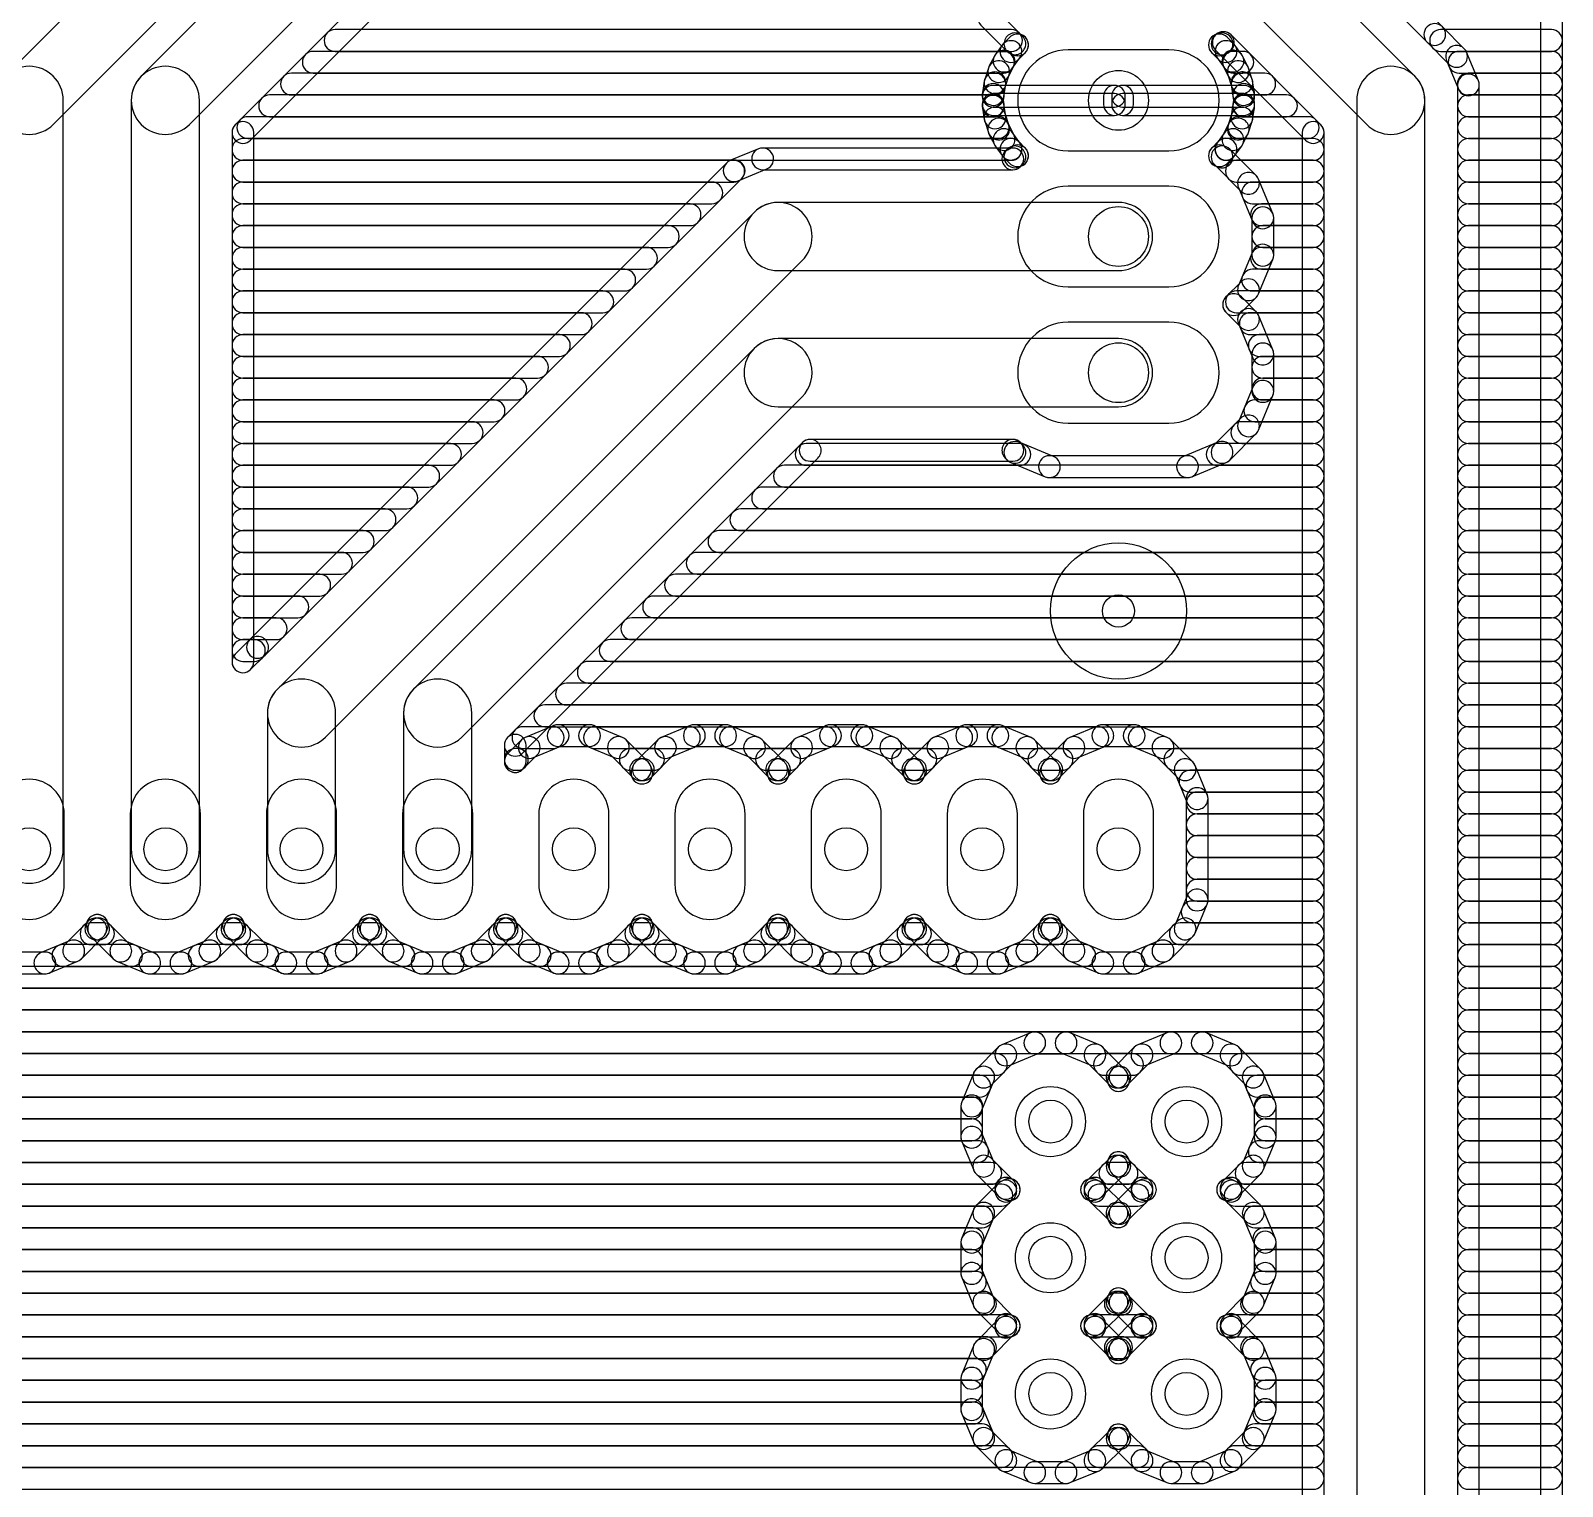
# Model space of a CAD drawing. Extents: x -5.7 to 75.5, y -5.1 to 79.7.
# Drawn here: x 30.51 to 59.08, y 27.49 to 54.64 of the extents above; entities that cross this region are included whole.
import ezdxf

# ---------------------------------------------------------------- set-up
doc = ezdxf.new("R2010")
doc.units = 0
for name, color, linetype in [('16', 175, 'CONTINUOUS'), ('17', 82, 'CONTINUOUS'), ('18', 82, 'CONTINUOUS'), ('44', 253, 'CONTINUOUS')]:
    doc.layers.add(name, color=color, linetype=linetype)

# ---------------------------------------------------------------- blocks, each defined once
blk = doc.blocks.new('LONGP100')
blk.add_lwpolyline([(-0.5, -0.5), (0.5, -0.5, 1), (0.5, 0.5), (-0.5, 0.5, 1)], format="xyb", close=True)
blk = doc.blocks.new('ROUNDP')
blk.add_circle((0, 0), 0.5)
blk = doc.blocks.new('ROUNDV')
blk.add_circle((0, 0), 0.5)

msp = doc.modelspace()

# ---------------------------------------------------------------- linework, layer by layer
at = {"layer": '16'}
for points in [[(33.469, 52.891), (45.3712, 64.7932, 1), (44.4732, 65.6912), (32.571, 53.789, 1)], [(34.6115, 52.5966), (45.886, 63.8711, 1), (45.5986, 64.1585), (34.3241, 52.884, 1)], [(30.929, 52.891), (38.549, 60.511, 1), (37.651, 61.409), (30.031, 53.789, 1)], [(58.674, 58.1993), (58.674, 19.9563, 1), (59.0804, 19.9563), (59.0804, 58.1993, 1)], [(56.8438, 54.7111), (54.3038, 57.2511, 1), (54.0164, 56.9637), (56.5564, 54.4237, 1)], [(52.891, 55.431), (55.431, 52.891, 1), (56.329, 53.789), (53.789, 56.329, 1)], [(48.2307, 54.7435), (48.7237, 54.2505, 1), (49.0111, 54.5379), (48.5181, 55.0309, 1)], [(36.1851, 54.2544), (48.804, 54.2544, 1), (48.804, 54.6608), (36.1851, 54.6608, 1)], [(48.7742, 54.517), (48.6509, 54.3938, 1), (48.9383, 54.1064), (49.0616, 54.2296, 1)], [(48.7897, 54.2065), (48.8401, 54.1856, 1), (48.9956, 54.5611), (48.9452, 54.582, 1)], [(52.7599, 54.1856), (52.8103, 54.2065, 1), (52.6548, 54.582), (52.6044, 54.5611, 1)], [(52.9491, 54.3938), (52.8258, 54.517, 1), (52.5384, 54.2296), (52.6617, 54.1064, 1)], [(52.8763, 54.2505), (52.8991, 54.2734, 1), (52.6117, 54.5607), (52.5889, 54.5379, 1)], [(52.6117, 54.2734), (54.2885, 52.5966, 1), (54.5759, 52.884), (52.8991, 54.5608, 1)], [(57.2511, 54.3038), (56.8438, 54.7111, 1), (56.5564, 54.4237), (56.9637, 54.0164, 1)], [(56.8099, 54.2544), (58.8772, 54.2544, 1), (58.8772, 54.6608), (56.8099, 54.6608, 1)], [(48.6302, 54.3695), (48.501, 54.1916, 1), (48.8298, 53.9527), (48.959, 54.1306, 1)], [(53.099, 54.1916), (52.9698, 54.3695, 1), (52.641, 54.1306), (52.7702, 53.9527, 1)], [(57.5155, 53.7057), (57.2951, 54.2379, 1), (56.9197, 54.0824), (57.1401, 53.5502, 1)], [(35.7787, 53.848), (48.6547, 53.848, 1), (48.6547, 54.2544), (35.7787, 54.2544, 1)], [(48.3723, 53.9391), (48.3043, 53.7299, 1), (48.6909, 53.6043), (48.7588, 53.8135, 1)], [(48.4843, 54.1644), (48.3845, 53.9685, 1), (48.7466, 53.784), (48.8464, 53.9799, 1)], [(53.2155, 53.9685), (53.1157, 54.1644, 1), (52.7536, 53.9799), (52.8534, 53.784, 1)], [(52.9453, 53.848), (53.1213, 53.848, 1), (53.1213, 54.2544), (52.9453, 54.2544, 1)], [(53.2957, 53.7299), (53.2277, 53.9391, 1), (52.8412, 53.8135), (52.9091, 53.6043, 1)], [(57.1525, 53.848), (58.8772, 53.848, 1), (58.8772, 54.2544), (57.1525, 54.2544, 1)], [(31.115, 39.37), (31.115, 53.34, 1), (29.845, 53.34), (29.845, 39.37, 1)], [(33.655, 39.37), (33.655, 53.34, 1), (32.385, 53.34), (32.385, 39.37, 1)], [(35.3723, 53.4416), (48.4941, 53.4416, 1), (48.4941, 53.848), (35.3723, 53.848, 1)], [(48.2969, 53.6989), (48.2625, 53.4817, 1), (48.6639, 53.4182), (48.6983, 53.6353, 1)], [(53.3375, 53.4817), (53.3031, 53.6989, 1), (52.9017, 53.6353), (52.9361, 53.4182, 1)], [(53.1059, 53.4416), (53.5277, 53.4416, 1), (53.5277, 53.848), (53.1059, 53.848, 1)], [(55.245, 53.34), (55.245, 26.035, 1), (56.515, 26.035), (56.515, 53.34, 1)], [(57.3208, 53.4416), (58.8772, 53.4416, 1), (58.8772, 53.848), (57.3208, 53.848, 1)], [(57.531, 25.747), (57.531, 53.628, 1), (57.1246, 53.628), (57.1246, 25.747, 1)], [(34.9659, 53.0352), (48.4632, 53.0352, 1), (48.4632, 53.4416), (34.9659, 53.4416, 1)], [(48.26, 53.4499), (48.26, 53.4162, 1), (48.6664, 53.4162), (48.6664, 53.4499, 1)], [(48.4632, 53.213), (50.7238, 53.213, 1), (50.7238, 53.6194), (48.4632, 53.6194, 1)], [(50.7238, 53.467), (48.4632, 53.467, 1), (48.4632, 53.0606), (50.7238, 53.0606, 1)], [(48.26, 53.2638), (48.26, 53.2301, 1), (48.6664, 53.2301), (48.6664, 53.2638, 1)], [(48.2625, 53.1983), (48.2969, 52.9811, 1), (48.6983, 53.0447), (48.6639, 53.2618, 1)], [(50.5206, 53.4162), (50.5206, 53.2638, 1), (50.927, 53.2638), (50.927, 53.4162, 1)], [(51.0794, 53.2638), (51.0794, 53.4162, 1), (50.673, 53.4162), (50.673, 53.2638, 1)], [(50.8762, 53.213), (53.1368, 53.213, 1), (53.1368, 53.6194), (50.8762, 53.6194, 1)], [(53.1368, 53.467), (50.8762, 53.467, 1), (50.8762, 53.0606), (53.1368, 53.0606, 1)], [(53.3031, 52.9811), (53.3375, 53.1983, 1), (52.9361, 53.2618), (52.9017, 53.0447, 1)], [(53.34, 53.4162), (53.34, 53.4499, 1), (52.9336, 53.4499), (52.9336, 53.4162, 1)], [(53.34, 53.2301), (53.34, 53.2638, 1), (52.9336, 53.2638), (52.9336, 53.2301, 1)], [(53.1368, 53.0352), (53.9341, 53.0352, 1), (53.9341, 53.4416), (53.1368, 53.4416, 1)], [(57.3278, 53.0352), (58.8772, 53.0352, 1), (58.8772, 53.4416), (57.3278, 53.4416, 1)], [(48.3043, 52.9501), (48.3723, 52.7409, 1), (48.7588, 52.8665), (48.6909, 53.0757, 1)], [(53.2277, 52.7409), (53.2957, 52.9501, 1), (52.9091, 53.0757), (52.8412, 52.8665, 1)], [(34.671, 42.8653), (34.671, 52.7403, 1), (34.2646, 52.7403), (34.2646, 42.8653, 1)], [(34.5595, 52.6288), (48.5564, 52.6288, 1), (48.5564, 53.0352), (34.5595, 53.0352, 1)], [(48.3845, 52.7115), (48.4843, 52.5156, 1), (48.8464, 52.7001), (48.7466, 52.896, 1)], [(53.1157, 52.5156), (53.2155, 52.7115, 1), (52.8534, 52.896), (52.7536, 52.7001, 1)], [(53.0436, 52.6288), (54.3405, 52.6288, 1), (54.3405, 53.0352), (53.0436, 53.0352, 1)], [(54.229, 52.7403), (54.229, 26.6347, 1), (54.6354, 26.6347), (54.6354, 52.7403, 1)], [(57.3278, 52.6288), (58.8772, 52.6288, 1), (58.8772, 53.0352), (57.3278, 53.0352, 1)], [(34.4678, 52.2224), (48.7989, 52.2224, 1), (48.7989, 52.6288), (34.4678, 52.6288, 1)], [(48.501, 52.4884), (48.6302, 52.3105, 1), (48.959, 52.5494), (48.8298, 52.7272, 1)], [(48.6509, 52.2862), (48.7742, 52.163, 1), (49.0616, 52.4504), (48.9383, 52.5736, 1)], [(52.8258, 52.163), (52.9491, 52.2862, 1), (52.6617, 52.5736), (52.5384, 52.4504, 1)], [(52.8011, 52.2224), (54.4322, 52.2224, 1), (54.4322, 52.6288), (52.8011, 52.6288, 1)], [(52.9698, 52.3105), (53.099, 52.4884, 1), (52.7702, 52.7272), (52.641, 52.5494, 1)], [(57.3278, 52.2224), (58.8772, 52.2224, 1), (58.8772, 52.6288), (57.3278, 52.6288, 1)], [(44.0843, 52.4355), (43.5521, 52.2151, 1), (43.7076, 51.8397), (44.2398, 52.0601, 1)], [(48.8294, 52.451), (44.162, 52.451, 1), (44.162, 52.0446), (48.8294, 52.0446, 1)], [(48.7237, 52.4295), (48.6858, 52.3915, 1), (48.9731, 52.1041), (49.0111, 52.1421, 1)], [(48.8401, 52.4944), (48.7897, 52.4735, 1), (48.9452, 52.098), (48.9956, 52.1189, 1)], [(52.8103, 52.4735), (52.7599, 52.4944, 1), (52.6044, 52.1189), (52.6548, 52.098, 1)], [(53.3693, 51.9364), (52.8762, 52.4295, 1), (52.5889, 52.1421), (53.0819, 51.6491, 1)], [(34.4678, 51.816), (43.6217, 51.816, 1), (43.6217, 52.2224), (34.4678, 52.2224, 1)], [(43.4862, 52.1711), (34.5962, 43.2811, 1), (34.8836, 42.9937), (43.7736, 51.8837, 1)], [(52.9991, 51.816), (54.4322, 51.816, 1), (54.4322, 52.2224), (52.9991, 52.2224, 1)], [(57.3278, 51.816), (58.8772, 51.816, 1), (58.8772, 52.2224), (57.3278, 52.2224, 1)], [(34.4678, 51.4096), (43.2153, 51.4096, 1), (43.2153, 51.816), (34.4678, 51.816, 1)], [(53.6801, 51.2264), (53.4133, 51.8705, 1), (53.0378, 51.715), (53.3047, 51.0709, 1)], [(53.3001, 51.4096), (54.4322, 51.4096, 1), (54.4322, 51.816), (53.3001, 51.816, 1)], [(57.3278, 51.4096), (58.8772, 51.4096, 1), (58.8772, 51.816), (57.3278, 51.816, 1)], [(44.001, 51.249), (35.111, 42.359, 1), (36.009, 41.461), (44.899, 50.351, 1)], [(50.8, 51.435), (44.45, 51.435, 1), (44.45, 50.165), (50.8, 50.165, 1)], [(34.4678, 51.0032), (42.8089, 51.0032, 1), (42.8089, 51.4096), (34.4678, 51.4096, 1)], [(53.4685, 51.0032), (54.4322, 51.0032, 1), (54.4322, 51.4096), (53.4685, 51.4096, 1)], [(53.6956, 50.4514), (53.6956, 51.1486, 1), (53.2892, 51.1486), (53.2892, 50.4514, 1)], [(57.3278, 51.0032), (58.8772, 51.0032, 1), (58.8772, 51.4096), (57.3278, 51.4096, 1)], [(34.4678, 50.5968), (42.4025, 50.5968, 1), (42.4025, 51.0032), (34.4678, 51.0032, 1)], [(53.4924, 50.5968), (54.4322, 50.5968, 1), (54.4322, 51.0032), (53.4924, 51.0032, 1)], [(57.3278, 50.5968), (58.8772, 50.5968, 1), (58.8772, 51.0032), (57.3278, 51.0032, 1)], [(34.4678, 50.1904), (41.9961, 50.1904, 1), (41.9961, 50.5968), (34.4678, 50.5968, 1)], [(53.4133, 49.7295), (53.6801, 50.3736, 1), (53.3047, 50.5291), (53.0378, 49.885, 1)], [(53.4685, 50.1904), (54.4322, 50.1904, 1), (54.4322, 50.5968), (53.4685, 50.5968, 1)], [(57.3278, 50.1904), (58.8772, 50.1904, 1), (58.8772, 50.5968), (57.3278, 50.5968, 1)], [(34.4678, 49.784), (41.5897, 49.784, 1), (41.5897, 50.1904), (34.4678, 50.1904, 1)], [(53.092, 49.3863), (53.3693, 49.6635, 1), (53.0819, 49.9509), (52.8047, 49.6737, 1)], [(53.3001, 49.784), (54.4322, 49.784, 1), (54.4322, 50.1904), (53.3001, 50.1904, 1)], [(57.3278, 49.784), (58.8772, 49.784, 1), (58.8772, 50.1904), (57.3278, 50.1904, 1)], [(34.4678, 49.3776), (41.1833, 49.3776, 1), (41.1833, 49.784), (34.4678, 49.784, 1)], [(53.3693, 49.3964), (53.092, 49.6737, 1), (52.8047, 49.3863), (53.0819, 49.1091, 1)], [(52.9991, 49.3776), (54.4322, 49.3776, 1), (54.4322, 49.784), (52.9991, 49.784, 1)], [(57.3278, 49.3776), (58.8772, 49.3776, 1), (58.8772, 49.784), (57.3278, 49.784, 1)], [(53.6801, 48.6864), (53.4133, 49.3305, 1), (53.0378, 49.175), (53.3047, 48.5309, 1)], [(34.4678, 48.9712), (40.7769, 48.9712, 1), (40.7769, 49.3776), (34.4678, 49.3776, 1)], [(53.258, 48.9712), (54.4322, 48.9712, 1), (54.4322, 49.3776), (53.258, 49.3776, 1)], [(57.3278, 48.9712), (58.8772, 48.9712, 1), (58.8772, 49.3776), (57.3278, 49.3776, 1)], [(34.4678, 48.5648), (40.3705, 48.5648, 1), (40.3705, 48.9712), (34.4678, 48.9712, 1)], [(44.001, 48.709), (37.651, 42.359, 1), (38.549, 41.461), (44.899, 47.811, 1)], [(50.8, 48.895), (44.45, 48.895, 1), (44.45, 47.625), (50.8, 47.625, 1)], [(53.4264, 48.5648), (54.4322, 48.5648, 1), (54.4322, 48.9712), (53.4264, 48.9712, 1)], [(57.3278, 48.5648), (58.8772, 48.5648, 1), (58.8772, 48.9712), (57.3278, 48.9712, 1)], [(53.6956, 47.9114), (53.6956, 48.6086, 1), (53.2892, 48.6086), (53.2892, 47.9114, 1)], [(34.4678, 48.1584), (39.9641, 48.1584, 1), (39.9641, 48.5648), (34.4678, 48.5648, 1)], [(53.4924, 48.1584), (54.4322, 48.1584, 1), (54.4322, 48.5648), (53.4924, 48.5648, 1)], [(57.3278, 48.1584), (58.8772, 48.1584, 1), (58.8772, 48.5648), (57.3278, 48.5648, 1)], [(34.4678, 47.752), (39.5577, 47.752, 1), (39.5577, 48.1584), (34.4678, 48.1584, 1)], [(53.4133, 47.1895), (53.6801, 47.8336, 1), (53.3047, 47.9891), (53.0378, 47.345, 1)], [(53.4924, 47.752), (54.4322, 47.752, 1), (54.4322, 48.1584), (53.4924, 48.1584, 1)], [(57.3278, 47.752), (58.8772, 47.752, 1), (58.8772, 48.1584), (57.3278, 48.1584, 1)], [(34.4678, 47.3456), (39.1513, 47.3456, 1), (39.1513, 47.752), (34.4678, 47.752, 1)], [(53.3422, 47.3456), (54.4322, 47.3456, 1), (54.4322, 47.752), (53.3422, 47.752, 1)], [(57.3278, 47.3456), (58.8772, 47.3456, 1), (58.8772, 47.752), (57.3278, 47.752, 1)], [(52.8762, 46.6305), (53.3693, 47.1235, 1), (53.0819, 47.4109), (52.5889, 46.9179, 1)], [(34.4678, 46.9392), (38.7449, 46.9392, 1), (38.7449, 47.3456), (34.4678, 47.3456, 1)], [(53.1008, 46.9392), (54.4322, 46.9392, 1), (54.4322, 47.3456), (53.1008, 47.3456, 1)], [(57.3278, 46.9392), (58.8772, 46.9392, 1), (58.8772, 47.3456), (57.3278, 47.3456, 1)], [(34.4678, 46.5328), (38.3385, 46.5328, 1), (38.3385, 46.9392), (34.4678, 46.9392, 1)], [(39.6915, 41.1666), (45.1934, 46.6685, 1), (44.906, 46.9559), (39.4041, 41.454, 1)], [(44.9735, 46.5328), (48.9597, 46.5328, 1), (48.9597, 46.9392), (44.9735, 46.9392, 1)], [(45.0497, 46.609), (48.8294, 46.609, 1), (48.8294, 47.0154), (45.0497, 47.0154, 1)], [(48.6858, 46.6685), (48.7237, 46.6305, 1), (49.0111, 46.9179), (48.9731, 46.9559, 1)], [(48.7897, 46.5865), (49.4338, 46.3197, 1), (49.5893, 46.6951), (48.9452, 46.9619, 1)], [(52.1662, 46.3197), (52.8103, 46.5865, 1), (52.6548, 46.9619), (52.0107, 46.6951, 1)], [(52.6403, 46.5328), (54.4322, 46.5328, 1), (54.4322, 46.9392), (52.6403, 46.9392, 1)], [(57.3278, 46.5328), (58.8772, 46.5328, 1), (58.8772, 46.9392), (57.3278, 46.9392, 1)], [(49.5116, 46.3042), (52.0884, 46.3042, 1), (52.0884, 46.7106), (49.5116, 46.7106, 1)], [(34.4678, 46.1264), (37.9321, 46.1264, 1), (37.9321, 46.5328), (34.4678, 46.5328, 1)], [(44.5671, 46.1264), (54.4322, 46.1264, 1), (54.4322, 46.5328), (44.5671, 46.5328, 1)], [(57.3278, 46.1264), (58.8772, 46.1264, 1), (58.8772, 46.5328), (57.3278, 46.5328, 1)], [(34.4678, 45.72), (37.5257, 45.72, 1), (37.5257, 46.1264), (34.4678, 46.1264, 1)], [(44.1607, 45.72), (54.4322, 45.72, 1), (54.4322, 46.1264), (44.1607, 46.1264, 1)], [(57.3278, 45.72), (58.8772, 45.72, 1), (58.8772, 46.1264), (57.3278, 46.1264, 1)], [(34.4678, 45.3136), (37.1193, 45.3136, 1), (37.1193, 45.72), (34.4678, 45.72, 1)], [(43.7543, 45.3136), (54.4322, 45.3136, 1), (54.4322, 45.72), (43.7543, 45.72, 1)], [(57.3278, 45.3136), (58.8772, 45.3136, 1), (58.8772, 45.72), (57.3278, 45.72, 1)], [(34.4678, 44.9072), (36.7129, 44.9072, 1), (36.7129, 45.3136), (34.4678, 45.3136, 1)], [(43.3479, 44.9072), (54.4322, 44.9072, 1), (54.4322, 45.3136), (43.3479, 45.3136, 1)], [(57.3278, 44.9072), (58.8772, 44.9072, 1), (58.8772, 45.3136), (57.3278, 45.3136, 1)], [(34.4678, 44.5008), (36.3065, 44.5008, 1), (36.3065, 44.9072), (34.4678, 44.9072, 1)], [(42.9415, 44.5008), (54.4322, 44.5008, 1), (54.4322, 44.9072), (42.9415, 44.9072, 1)], [(57.3278, 44.5008), (58.8772, 44.5008, 1), (58.8772, 44.9072), (57.3278, 44.9072, 1)], [(34.4678, 44.0944), (35.9001, 44.0944, 1), (35.9001, 44.5008), (34.4678, 44.5008, 1)], [(42.5351, 44.0944), (54.4322, 44.0944, 1), (54.4322, 44.5008), (42.5351, 44.5008, 1)], [(57.3278, 44.0944), (58.8772, 44.0944, 1), (58.8772, 44.5008), (57.3278, 44.5008, 1)], [(34.4678, 43.688), (35.4937, 43.688, 1), (35.4937, 44.0944), (34.4678, 44.0944, 1)], [(42.1287, 43.688), (54.4322, 43.688, 1), (54.4322, 44.0944), (42.1287, 44.0944, 1)], [(57.3278, 43.688), (58.8772, 43.688, 1), (58.8772, 44.0944), (57.3278, 44.0944, 1)], [(34.4678, 43.2816), (35.0873, 43.2816, 1), (35.0873, 43.688), (34.4678, 43.688, 1)], [(41.7223, 43.2816), (54.4322, 43.2816, 1), (54.4322, 43.688), (41.7223, 43.688, 1)], [(57.3278, 43.2816), (58.8772, 43.2816, 1), (58.8772, 43.688), (57.3278, 43.688, 1)], [(34.5962, 43.2811), (34.3241, 43.009, 1), (34.6115, 42.7216), (34.8836, 42.9937, 1)], [(34.4678, 42.8752), (34.6809, 42.8752, 1), (34.6809, 43.2816), (34.4678, 43.2816, 1)], [(41.3159, 42.8752), (54.4322, 42.8752, 1), (54.4322, 43.2816), (41.3159, 43.2816, 1)], [(57.3278, 42.8752), (58.8772, 42.8752, 1), (58.8772, 43.2816), (57.3278, 43.2816, 1)], [(40.9095, 42.4688), (54.4322, 42.4688, 1), (54.4322, 42.8752), (40.9095, 42.8752, 1)], [(57.3278, 42.4688), (58.8772, 42.4688, 1), (58.8772, 42.8752), (57.3278, 42.8752, 1)], [(34.925, 41.91), (34.925, 39.37, 1), (36.195, 39.37), (36.195, 41.91, 1)], [(37.465, 41.91), (37.465, 39.37, 1), (38.735, 39.37), (38.735, 41.91, 1)], [(40.5031, 42.0624), (54.4322, 42.0624, 1), (54.4322, 42.4688), (40.5031, 42.4688, 1)], [(57.3278, 42.0624), (58.8772, 42.0624, 1), (58.8772, 42.4688), (57.3278, 42.4688, 1)], [(40.0967, 41.656), (54.4322, 41.656, 1), (54.4322, 42.0624), (40.0967, 42.0624, 1)], [(57.3278, 41.656), (58.8772, 41.656, 1), (58.8772, 42.0624), (57.3278, 42.0624, 1)], [(39.751, 41.0062), (39.751, 41.3103, 1), (39.3446, 41.3103), (39.3446, 41.0062, 1)], [(39.6654, 41.4112), (39.4041, 41.1498, 1), (39.6915, 40.8625), (39.9528, 41.1238, 1)], [(39.6903, 41.2496), (40.2565, 41.2496, 1), (40.2565, 41.656), (39.6903, 41.656, 1)], [(40.2705, 41.6785), (39.7314, 41.4552, 1), (39.8869, 41.0798), (40.426, 41.3031, 1)], [(40.9318, 41.694), (40.3482, 41.694, 1), (40.3482, 41.2876), (40.9318, 41.2876, 1)], [(41.5486, 41.4552), (41.0095, 41.6785, 1), (40.854, 41.3031), (41.3931, 41.0798, 1)], [(41.0235, 41.2496), (42.7965, 41.2496, 1), (42.7965, 41.656), (41.0235, 41.656, 1)], [(42.0272, 40.9986), (41.6146, 41.4112, 1), (41.3272, 41.1238), (41.7398, 40.7112, 1)], [(42.2054, 41.4112), (41.7928, 40.9986, 1), (42.0802, 40.7112), (42.4928, 41.1238, 1)], [(42.8105, 41.6785), (42.2714, 41.4552, 1), (42.4269, 41.0798), (42.966, 41.3031, 1)], [(43.4718, 41.694), (42.8882, 41.694, 1), (42.8882, 41.2876), (43.4718, 41.2876, 1)], [(44.0886, 41.4552), (43.5495, 41.6785, 1), (43.394, 41.3031), (43.9331, 41.0798, 1)], [(43.5635, 41.2496), (45.3365, 41.2496, 1), (45.3365, 41.656), (43.5635, 41.656, 1)], [(44.5672, 40.9986), (44.1546, 41.4112, 1), (43.8672, 41.1238), (44.2798, 40.7112, 1)], [(44.7454, 41.4112), (44.3328, 40.9986, 1), (44.6202, 40.7112), (45.0328, 41.1238, 1)], [(45.3505, 41.6785), (44.8114, 41.4552, 1), (44.9669, 41.0798), (45.506, 41.3031, 1)], [(46.0118, 41.694), (45.4282, 41.694, 1), (45.4282, 41.2876), (46.0118, 41.2876, 1)], [(46.6286, 41.4552), (46.0895, 41.6785, 1), (45.934, 41.3031), (46.4731, 41.0798, 1)], [(46.1035, 41.2496), (47.8765, 41.2496, 1), (47.8765, 41.656), (46.1035, 41.656, 1)], [(47.1072, 40.9986), (46.6946, 41.4112, 1), (46.4072, 41.1238), (46.8198, 40.7112, 1)], [(47.2854, 41.4112), (46.8728, 40.9986, 1), (47.1602, 40.7112), (47.5728, 41.1238, 1)], [(47.8905, 41.6785), (47.3514, 41.4552, 1), (47.5069, 41.0798), (48.046, 41.3031, 1)], [(48.5518, 41.694), (47.9682, 41.694, 1), (47.9682, 41.2876), (48.5518, 41.2876, 1)], [(49.1686, 41.4552), (48.6295, 41.6785, 1), (48.474, 41.3031), (49.0131, 41.0798, 1)], [(48.6435, 41.2496), (50.4165, 41.2496, 1), (50.4165, 41.656), (48.6435, 41.656, 1)], [(49.6472, 40.9986), (49.2346, 41.4112, 1), (48.9472, 41.1238), (49.3598, 40.7112, 1)], [(49.8254, 41.4112), (49.4128, 40.9986, 1), (49.7002, 40.7112), (50.1128, 41.1238, 1)], [(50.4305, 41.6785), (49.8914, 41.4552, 1), (50.0469, 41.0798), (50.586, 41.3031, 1)], [(51.0918, 41.694), (50.5082, 41.694, 1), (50.5082, 41.2876), (51.0918, 41.2876, 1)], [(51.7086, 41.4552), (51.1695, 41.6785, 1), (51.014, 41.3031), (51.5531, 41.0798, 1)], [(51.1835, 41.2496), (54.4322, 41.2496, 1), (54.4322, 41.656), (51.1835, 41.656, 1)], [(52.1872, 40.9986), (51.7746, 41.4112, 1), (51.4872, 41.1238), (51.8998, 40.7112, 1)], [(57.3278, 41.2496), (58.8772, 41.2496, 1), (58.8772, 41.656), (57.3278, 41.656, 1)], [(39.5478, 40.8432), (39.588, 40.8432, 1), (39.588, 41.2496), (39.5478, 41.2496, 1)], [(41.692, 40.8432), (42.128, 40.8432, 1), (42.128, 41.2496), (41.692, 41.2496, 1)], [(44.232, 40.8432), (44.668, 40.8432, 1), (44.668, 41.2496), (44.232, 41.2496, 1)], [(46.772, 40.8432), (47.208, 40.8432, 1), (47.208, 41.2496), (46.772, 41.2496, 1)], [(49.312, 40.8432), (49.748, 40.8432, 1), (49.748, 41.2496), (49.312, 41.2496, 1)], [(51.852, 40.8432), (54.4322, 40.8432, 1), (54.4322, 41.2496), (51.852, 41.2496, 1)], [(57.3278, 40.8432), (58.8772, 40.8432, 1), (58.8772, 41.2496), (57.3278, 41.2496, 1)], [(42.0977, 40.8686), (42.0712, 40.9326, 1), (41.6958, 40.7771), (41.7223, 40.7131, 1)], [(41.7488, 40.9326), (41.7223, 40.8686, 1), (42.0977, 40.7131), (42.1242, 40.7771, 1)], [(44.6377, 40.8686), (44.6112, 40.9326, 1), (44.2358, 40.7771), (44.2623, 40.7131, 1)], [(44.2888, 40.9326), (44.2623, 40.8686, 1), (44.6377, 40.7131), (44.6642, 40.7771, 1)], [(47.1777, 40.8686), (47.1512, 40.9326, 1), (46.7758, 40.7771), (46.8023, 40.7131, 1)], [(46.8288, 40.9326), (46.8023, 40.8686, 1), (47.1777, 40.7131), (47.2042, 40.7771, 1)], [(49.7177, 40.8686), (49.6912, 40.9326, 1), (49.3158, 40.7771), (49.3423, 40.7131, 1)], [(49.3688, 40.9326), (49.3423, 40.8686, 1), (49.7177, 40.7131), (49.7442, 40.7771, 1)], [(52.4545, 40.3935), (52.2312, 40.9326, 1), (51.8558, 40.7771), (52.0791, 40.238, 1)], [(52.1325, 40.4368), (54.4322, 40.4368, 1), (54.4322, 40.8432), (52.1325, 40.8432, 1)], [(57.3278, 40.4368), (58.8772, 40.4368, 1), (58.8772, 40.8432), (57.3278, 40.8432, 1)], [(52.47, 38.4242), (52.47, 40.3158, 1), (52.0636, 40.3158), (52.0636, 38.4242, 1)], [(52.2668, 40.0304), (54.4322, 40.0304, 1), (54.4322, 40.4368), (52.2668, 40.4368, 1)], [(57.3278, 40.0304), (58.8772, 40.0304, 1), (58.8772, 40.4368), (57.3278, 40.4368, 1)], [(52.2668, 39.624), (54.4322, 39.624, 1), (54.4322, 40.0304), (52.2668, 40.0304, 1)], [(57.3278, 39.624), (58.8772, 39.624, 1), (58.8772, 40.0304), (57.3278, 40.0304, 1)], [(52.2668, 39.2176), (54.4322, 39.2176, 1), (54.4322, 39.624), (52.2668, 39.624, 1)], [(57.3278, 39.2176), (58.8772, 39.2176, 1), (58.8772, 39.624), (57.3278, 39.624, 1)], [(52.2668, 38.8112), (54.4322, 38.8112, 1), (54.4322, 39.2176), (52.2668, 39.2176, 1)], [(57.3278, 38.8112), (58.8772, 38.8112, 1), (58.8772, 39.2176), (57.3278, 39.2176, 1)], [(52.2312, 37.8074), (52.4545, 38.3465, 1), (52.0791, 38.502), (51.8558, 37.9629, 1)], [(52.2668, 38.4048), (54.4322, 38.4048, 1), (54.4322, 38.8112), (52.2668, 38.8112, 1)], [(57.3278, 38.4048), (58.8772, 38.4048, 1), (58.8772, 38.8112), (57.3278, 38.8112, 1)], [(52.1746, 37.9984), (54.4322, 37.9984, 1), (54.4322, 38.4048), (52.1746, 38.4048, 1)], [(57.3278, 37.9984), (58.8772, 37.9984, 1), (58.8772, 38.4048), (57.3278, 38.4048, 1)], [(31.4546, 37.3288), (31.8672, 37.7414, 1), (31.5798, 38.0288), (31.1672, 37.6162, 1)], [(31.9112, 37.8074), (31.9377, 37.8714, 1), (31.5623, 38.0269), (31.5358, 37.9629, 1)], [(31.5623, 37.8714), (31.5888, 37.8074, 1), (31.9642, 37.9629), (31.9377, 38.0269, 1)], [(31.6328, 37.7414), (32.0454, 37.3288, 1), (32.3328, 37.6162), (31.9202, 38.0288, 1)], [(33.9946, 37.3288), (34.4072, 37.7414, 1), (34.1198, 38.0288), (33.7072, 37.6162, 1)], [(34.4512, 37.8074), (34.4777, 37.8714, 1), (34.1023, 38.0269), (34.0758, 37.9629, 1)], [(34.1023, 37.8714), (34.1288, 37.8074, 1), (34.5042, 37.9629), (34.4777, 38.0269, 1)], [(34.1728, 37.7414), (34.5854, 37.3288, 1), (34.8728, 37.6162), (34.4602, 38.0288, 1)], [(36.5346, 37.3288), (36.9472, 37.7414, 1), (36.6598, 38.0288), (36.2472, 37.6162, 1)], [(36.9912, 37.8074), (37.0177, 37.8714, 1), (36.6423, 38.0269), (36.6158, 37.9629, 1)], [(36.6423, 37.8714), (36.6688, 37.8074, 1), (37.0442, 37.9629), (37.0177, 38.0269, 1)], [(36.7128, 37.7414), (37.1254, 37.3288, 1), (37.4128, 37.6162), (37.0002, 38.0288, 1)], [(39.0746, 37.3288), (39.4872, 37.7414, 1), (39.1998, 38.0288), (38.7872, 37.6162, 1)], [(39.5312, 37.8074), (39.5577, 37.8714, 1), (39.1823, 38.0269), (39.1558, 37.9629, 1)], [(39.1823, 37.8714), (39.2088, 37.8074, 1), (39.5842, 37.9629), (39.5577, 38.0269, 1)], [(39.2528, 37.7414), (39.6654, 37.3288, 1), (39.9528, 37.6162), (39.5402, 38.0288, 1)], [(41.6146, 37.3288), (42.0272, 37.7414, 1), (41.7398, 38.0288), (41.3272, 37.6162, 1)], [(42.0712, 37.8074), (42.0977, 37.8714, 1), (41.7223, 38.0269), (41.6958, 37.9629, 1)], [(41.7223, 37.8714), (41.7488, 37.8074, 1), (42.1242, 37.9629), (42.0977, 38.0269, 1)], [(41.7928, 37.7414), (42.2054, 37.3288, 1), (42.4928, 37.6162), (42.0802, 38.0288, 1)], [(44.1546, 37.3288), (44.5672, 37.7414, 1), (44.2798, 38.0288), (43.8672, 37.6162, 1)], [(44.6112, 37.8074), (44.6377, 37.8714, 1), (44.2623, 38.0269), (44.2358, 37.9629, 1)], [(44.2623, 37.8714), (44.2888, 37.8074, 1), (44.6642, 37.9629), (44.6377, 38.0269, 1)], [(44.3328, 37.7414), (44.7454, 37.3288, 1), (45.0328, 37.6162), (44.6202, 38.0288, 1)], [(46.6946, 37.3288), (47.1072, 37.7414, 1), (46.8198, 38.0288), (46.4072, 37.6162, 1)], [(47.1512, 37.8074), (47.1777, 37.8714, 1), (46.8023, 38.0269), (46.7758, 37.9629, 1)], [(46.8023, 37.8714), (46.8288, 37.8074, 1), (47.2042, 37.9629), (47.1777, 38.0269, 1)], [(46.8728, 37.7414), (47.2854, 37.3288, 1), (47.5728, 37.6162), (47.1602, 38.0288, 1)], [(49.2346, 37.3288), (49.6472, 37.7414, 1), (49.3598, 38.0288), (48.9472, 37.6162, 1)], [(49.6912, 37.8074), (49.7177, 37.8714, 1), (49.3423, 38.0269), (49.3158, 37.9629, 1)], [(49.3423, 37.8714), (49.3688, 37.8074, 1), (49.7442, 37.9629), (49.7177, 38.0269, 1)], [(49.4128, 37.7414), (49.8254, 37.3288, 1), (50.1128, 37.6162), (49.7002, 38.0288, 1)], [(51.7746, 37.3288), (52.1872, 37.7414, 1), (51.8998, 38.0288), (51.4872, 37.6162, 1)], [(31.6336, 37.592), (31.8664, 37.592, 1), (31.8664, 37.9984), (31.6336, 37.9984, 1)], [(34.1736, 37.592), (34.4064, 37.592, 1), (34.4064, 37.9984), (34.1736, 37.9984, 1)], [(36.7136, 37.592), (36.9464, 37.592, 1), (36.9464, 37.9984), (36.7136, 37.9984, 1)], [(39.2536, 37.592), (39.4864, 37.592, 1), (39.4864, 37.9984), (39.2536, 37.9984, 1)], [(41.7936, 37.592), (42.0264, 37.592, 1), (42.0264, 37.9984), (41.7936, 37.9984, 1)], [(44.3336, 37.592), (44.5664, 37.592, 1), (44.5664, 37.9984), (44.3336, 37.9984, 1)], [(46.8736, 37.592), (47.1064, 37.592, 1), (47.1064, 37.9984), (46.8736, 37.9984, 1)], [(49.4136, 37.592), (49.6464, 37.592, 1), (49.6464, 37.9984), (49.4136, 37.9984, 1)], [(51.9536, 37.592), (54.4322, 37.592, 1), (54.4322, 37.9984), (51.9536, 37.9984, 1)], [(57.3278, 37.592), (58.8772, 37.592, 1), (58.8772, 37.9984), (57.3278, 37.9984, 1)], [(30.1882, 37.046), (30.7718, 37.046, 1), (30.7718, 37.4524), (30.1882, 37.4524, 1)], [(30.8495, 37.0615), (31.3886, 37.2848, 1), (31.2331, 37.6602), (30.694, 37.4369, 1)], [(31.1088, 37.1856), (32.3912, 37.1856, 1), (32.3912, 37.592), (31.1088, 37.592, 1)], [(32.1114, 37.2848), (32.6505, 37.0615, 1), (32.806, 37.4369), (32.2669, 37.6602, 1)], [(32.7282, 37.046), (33.3118, 37.046, 1), (33.3118, 37.4524), (32.7282, 37.4524, 1)], [(33.3895, 37.0615), (33.9286, 37.2848, 1), (33.7731, 37.6602), (33.234, 37.4369, 1)], [(33.6488, 37.1856), (34.9312, 37.1856, 1), (34.9312, 37.592), (33.6488, 37.592, 1)], [(34.6514, 37.2848), (35.1905, 37.0615, 1), (35.346, 37.4369), (34.8069, 37.6602, 1)], [(35.2682, 37.046), (35.8518, 37.046, 1), (35.8518, 37.4524), (35.2682, 37.4524, 1)], [(35.9295, 37.0615), (36.4686, 37.2848, 1), (36.3131, 37.6602), (35.774, 37.4369, 1)], [(36.1888, 37.1856), (37.4712, 37.1856, 1), (37.4712, 37.592), (36.1888, 37.592, 1)], [(37.1914, 37.2848), (37.7305, 37.0615, 1), (37.886, 37.4369), (37.3469, 37.6602, 1)], [(37.8082, 37.046), (38.3918, 37.046, 1), (38.3918, 37.4524), (37.8082, 37.4524, 1)], [(38.4695, 37.0615), (39.0086, 37.2848, 1), (38.8531, 37.6602), (38.314, 37.4369, 1)], [(38.7288, 37.1856), (40.0112, 37.1856, 1), (40.0112, 37.592), (38.7288, 37.592, 1)], [(39.7314, 37.2848), (40.2705, 37.0615, 1), (40.426, 37.4369), (39.8869, 37.6602, 1)], [(40.3482, 37.046), (40.9318, 37.046, 1), (40.9318, 37.4524), (40.3482, 37.4524, 1)], [(41.0095, 37.0615), (41.5486, 37.2848, 1), (41.3931, 37.6602), (40.854, 37.4369, 1)], [(41.2688, 37.1856), (42.5512, 37.1856, 1), (42.5512, 37.592), (41.2688, 37.592, 1)], [(42.2714, 37.2848), (42.8105, 37.0615, 1), (42.966, 37.4369), (42.4269, 37.6602, 1)], [(42.8882, 37.046), (43.4718, 37.046, 1), (43.4718, 37.4524), (42.8882, 37.4524, 1)], [(43.5495, 37.0615), (44.0886, 37.2848, 1), (43.9331, 37.6602), (43.394, 37.4369, 1)], [(43.8088, 37.1856), (45.0912, 37.1856, 1), (45.0912, 37.592), (43.8088, 37.592, 1)], [(44.8114, 37.2848), (45.3505, 37.0615, 1), (45.506, 37.4369), (44.9669, 37.6602, 1)], [(45.4282, 37.046), (46.0118, 37.046, 1), (46.0118, 37.4524), (45.4282, 37.4524, 1)], [(46.0895, 37.0615), (46.6286, 37.2848, 1), (46.4731, 37.6602), (45.934, 37.4369, 1)], [(46.3488, 37.1856), (47.6312, 37.1856, 1), (47.6312, 37.592), (46.3488, 37.592, 1)], [(47.3514, 37.2848), (47.8905, 37.0615, 1), (48.046, 37.4369), (47.5069, 37.6602, 1)], [(47.9682, 37.046), (48.5518, 37.046, 1), (48.5518, 37.4524), (47.9682, 37.4524, 1)], [(48.6295, 37.0615), (49.1686, 37.2848, 1), (49.0131, 37.6602), (48.474, 37.4369, 1)], [(48.8888, 37.1856), (50.1712, 37.1856, 1), (50.1712, 37.592), (48.8888, 37.592, 1)], [(49.8914, 37.2848), (50.4305, 37.0615, 1), (50.586, 37.4369), (50.0469, 37.6602, 1)], [(50.5082, 37.046), (51.0918, 37.046, 1), (51.0918, 37.4524), (50.5082, 37.4524, 1)], [(51.1695, 37.0615), (51.7086, 37.2848, 1), (51.5531, 37.6602), (51.014, 37.4369, 1)], [(51.4288, 37.1856), (54.4322, 37.1856, 1), (54.4322, 37.592), (51.4288, 37.592, 1)], [(57.3278, 37.1856), (58.8772, 37.1856, 1), (58.8772, 37.592), (57.3278, 37.592, 1)], [(19.2278, 36.7792), (54.4322, 36.7792, 1), (54.4322, 37.1856), (19.2278, 37.1856, 1)], [(57.3278, 36.7792), (58.8772, 36.7792, 1), (58.8772, 37.1856), (57.3278, 37.1856, 1)], [(19.2278, 36.3728), (54.4322, 36.3728, 1), (54.4322, 36.7792), (19.2278, 36.7792, 1)], [(57.3278, 36.3728), (58.8772, 36.3728, 1), (58.8772, 36.7792), (57.3278, 36.7792, 1)], [(19.0735, 35.9664), (54.4322, 35.9664, 1), (54.4322, 36.3728), (19.0735, 36.3728, 1)], [(57.3278, 35.9664), (58.8772, 35.9664, 1), (58.8772, 36.3728), (57.3278, 36.3728, 1)], [(18.7607, 35.56), (54.4322, 35.56, 1), (54.4322, 35.9664), (18.7607, 35.9664, 1)], [(48.5554, 35.6772), (48.1428, 35.2646, 1), (48.4302, 34.9772), (48.8428, 35.3898, 1)], [(49.1605, 35.9445), (48.6214, 35.7212, 1), (48.7769, 35.3458), (49.316, 35.5691, 1)], [(49.8218, 35.96), (49.2382, 35.96, 1), (49.2382, 35.5536), (49.8218, 35.5536, 1)], [(50.4386, 35.7212), (49.8995, 35.9445, 1), (49.744, 35.5691), (50.2831, 35.3458, 1)], [(50.9172, 35.2646), (50.5046, 35.6772, 1), (50.2172, 35.3898), (50.6298, 34.9772, 1)], [(51.0954, 35.6772), (50.6828, 35.2646, 1), (50.9702, 34.9772), (51.3828, 35.3898, 1)], [(51.7005, 35.9445), (51.1614, 35.7212, 1), (51.3169, 35.3458), (51.856, 35.5691, 1)], [(52.3618, 35.96), (51.7782, 35.96, 1), (51.7782, 35.5536), (52.3618, 35.5536, 1)], [(52.9786, 35.7212), (52.4395, 35.9445, 1), (52.284, 35.5691), (52.8231, 35.3458, 1)], [(53.4572, 35.2646), (53.0446, 35.6772, 1), (52.7572, 35.3898), (53.1698, 34.9772, 1)], [(57.3278, 35.56), (58.8772, 35.56, 1), (58.8772, 35.9664), (57.3278, 35.9664, 1)], [(18.3543, 35.1536), (48.5224, 35.1536, 1), (48.5224, 35.56), (18.3543, 35.56, 1)], [(50.5376, 35.1536), (51.0624, 35.1536, 1), (51.0624, 35.56), (50.5376, 35.56, 1)], [(53.0776, 35.1536), (54.4322, 35.1536, 1), (54.4322, 35.56), (53.0776, 35.56, 1)], [(57.3278, 35.1536), (58.8772, 35.1536, 1), (58.8772, 35.56), (57.3278, 35.56, 1)], [(17.9479, 34.7472), (48.2159, 34.7472, 1), (48.2159, 35.1536), (17.9479, 35.1536, 1)], [(48.0988, 35.1986), (47.8755, 34.6595, 1), (48.2509, 34.504), (48.4742, 35.0431, 1)], [(50.9877, 35.1346), (50.9612, 35.1986, 1), (50.5858, 35.0431), (50.6123, 34.9791, 1)], [(50.6388, 35.1986), (50.6123, 35.1346, 1), (50.9877, 34.9791), (51.0142, 35.0431, 1)], [(53.7245, 34.6595), (53.5012, 35.1986, 1), (53.1258, 35.0431), (53.3491, 34.504, 1)], [(53.3841, 34.7472), (54.4322, 34.7472, 1), (54.4322, 35.1536), (53.3841, 35.1536, 1)], [(57.3278, 34.7472), (58.8772, 34.7472, 1), (58.8772, 35.1536), (57.3278, 35.1536, 1)], [(17.5415, 34.3408), (48.0632, 34.3408, 1), (48.0632, 34.7472), (17.5415, 34.7472, 1)], [(47.86, 34.5818), (47.86, 33.9982, 1), (48.2664, 33.9982), (48.2664, 34.5818, 1)], [(53.74, 33.9982), (53.74, 34.5818, 1), (53.3336, 34.5818), (53.3336, 33.9982, 1)], [(53.5368, 34.3408), (54.4322, 34.3408, 1), (54.4322, 34.7472), (53.5368, 34.7472, 1)], [(57.3278, 34.3408), (58.8772, 34.3408, 1), (58.8772, 34.7472), (57.3278, 34.7472, 1)], [(17.1351, 33.9344), (48.0632, 33.9344, 1), (48.0632, 34.3408), (17.1351, 34.3408, 1)], [(53.5368, 33.9344), (54.4322, 33.9344, 1), (54.4322, 34.3408), (53.5368, 34.3408, 1)], [(57.3278, 33.9344), (58.8772, 33.9344, 1), (58.8772, 34.3408), (57.3278, 34.3408, 1)], [(47.8755, 33.9205), (48.0988, 33.3814, 1), (48.4742, 33.5369), (48.2509, 34.076, 1)], [(53.5012, 33.3814), (53.7245, 33.9205, 1), (53.3491, 34.076), (53.1258, 33.5369, 1)], [(16.7287, 33.528), (48.1738, 33.528, 1), (48.1738, 33.9344), (16.7287, 33.9344, 1)], [(50.9612, 33.3814), (50.9877, 33.4454, 1), (50.6123, 33.6009), (50.5858, 33.5369, 1)], [(50.6123, 33.4454), (50.6388, 33.3814, 1), (51.0142, 33.5369), (50.9877, 33.6009, 1)], [(53.4262, 33.528), (54.4322, 33.528, 1), (54.4322, 33.9344), (53.4262, 33.9344, 1)], [(57.3278, 33.528), (58.8772, 33.528, 1), (58.8772, 33.9344), (57.3278, 33.9344, 1)], [(16.3223, 33.1216), (48.4208, 33.1216, 1), (48.4208, 33.528), (16.3223, 33.528, 1)], [(48.1428, 33.3154), (48.5554, 32.9028, 1), (48.8428, 33.1902), (48.4302, 33.6028, 1)], [(50.5046, 32.9028), (50.9172, 33.3154, 1), (50.6298, 33.6028), (50.2172, 33.1902, 1)], [(50.6392, 33.1216), (50.9608, 33.1216, 1), (50.9608, 33.528), (50.6392, 33.528, 1)], [(50.6828, 33.3154), (51.0954, 32.9028, 1), (51.3828, 33.1902), (50.9702, 33.6028, 1)], [(53.0446, 32.9028), (53.4572, 33.3154, 1), (53.1698, 33.6028), (52.7572, 33.1902, 1)], [(53.1792, 33.1216), (54.4322, 33.1216, 1), (54.4322, 33.528), (53.1792, 33.528, 1)], [(57.3278, 33.1216), (58.8772, 33.1216, 1), (58.8772, 33.528), (57.3278, 33.528, 1)], [(48.5554, 33.1372), (48.1428, 32.7246, 1), (48.4302, 32.4372), (48.8428, 32.8498, 1)], [(48.6214, 32.8588), (48.6854, 32.8323, 1), (48.8409, 33.2077), (48.7769, 33.2342, 1)], [(48.6854, 33.2077), (48.6214, 33.1812, 1), (48.7769, 32.8058), (48.8409, 32.8323, 1)], [(50.3746, 32.8323), (50.4386, 32.8588, 1), (50.2831, 33.2342), (50.2191, 33.2077, 1)], [(50.4386, 33.1812), (50.3746, 33.2077, 1), (50.2191, 32.8323), (50.2831, 32.8058, 1)], [(50.9172, 32.7246), (50.5046, 33.1372, 1), (50.2172, 32.8498), (50.6298, 32.4372, 1)], [(51.0954, 33.1372), (50.6828, 32.7246, 1), (50.9702, 32.4372), (51.3828, 32.8498, 1)], [(51.1614, 32.8588), (51.2254, 32.8323, 1), (51.3809, 33.2077), (51.3169, 33.2342, 1)], [(51.2254, 33.2077), (51.1614, 33.1812, 1), (51.3169, 32.8058), (51.3809, 32.8323, 1)], [(52.9146, 32.8323), (52.9786, 32.8588, 1), (52.8231, 33.2342), (52.7591, 33.2077, 1)], [(52.9786, 33.1812), (52.9146, 33.2077, 1), (52.7591, 32.8323), (52.8231, 32.8058, 1)], [(53.4572, 32.7246), (53.0446, 33.1372, 1), (52.7572, 32.8498), (53.1698, 32.4372, 1)], [(15.9159, 32.7152), (48.624, 32.7152, 1), (48.624, 33.1216), (15.9159, 33.1216, 1)], [(50.436, 32.7152), (51.164, 32.7152, 1), (51.164, 33.1216), (50.436, 33.1216, 1)], [(52.976, 32.7152), (54.4322, 32.7152, 1), (54.4322, 33.1216), (52.976, 33.1216, 1)], [(57.3278, 32.7152), (58.8772, 32.7152, 1), (58.8772, 33.1216), (57.3278, 33.1216, 1)], [(15.5095, 32.3088), (48.258, 32.3088, 1), (48.258, 32.7152), (15.5095, 32.7152, 1)], [(48.0988, 32.6586), (47.8755, 32.1195, 1), (48.2509, 31.964), (48.4742, 32.5031, 1)], [(50.9877, 32.5946), (50.9612, 32.6586, 1), (50.5858, 32.5031), (50.6123, 32.4391, 1)], [(50.6388, 32.6586), (50.6123, 32.5946, 1), (50.9877, 32.4391), (51.0142, 32.5031, 1)], [(53.7245, 32.1195), (53.5012, 32.6586, 1), (53.1258, 32.5031), (53.3491, 31.964, 1)], [(53.342, 32.3088), (54.4322, 32.3088, 1), (54.4322, 32.7152), (53.342, 32.7152, 1)], [(57.3278, 32.3088), (58.8772, 32.3088, 1), (58.8772, 32.7152), (57.3278, 32.7152, 1)], [(15.1031, 31.9024), (48.0896, 31.9024, 1), (48.0896, 32.3088), (15.1031, 32.3088, 1)], [(53.5104, 31.9024), (54.4322, 31.9024, 1), (54.4322, 32.3088), (53.5104, 32.3088, 1)], [(57.3278, 31.9024), (58.8772, 31.9024, 1), (58.8772, 32.3088), (57.3278, 32.3088, 1)], [(47.86, 32.0418), (47.86, 31.4582, 1), (48.2664, 31.4582), (48.2664, 32.0418, 1)], [(53.74, 31.4582), (53.74, 32.0418, 1), (53.3336, 32.0418), (53.3336, 31.4582, 1)], [(14.7828, 31.496), (48.0632, 31.496, 1), (48.0632, 31.9024), (14.7828, 31.9024, 1)], [(53.5368, 31.496), (54.4322, 31.496, 1), (54.4322, 31.9024), (53.5368, 31.9024, 1)], [(57.3278, 31.496), (58.8772, 31.496, 1), (58.8772, 31.9024), (57.3278, 31.9024, 1)], [(14.7828, 31.0896), (48.1317, 31.0896, 1), (48.1317, 31.496), (14.7828, 31.496, 1)], [(47.8755, 31.3805), (48.0988, 30.8414, 1), (48.4742, 30.9969), (48.2509, 31.536, 1)], [(53.5012, 30.8414), (53.7245, 31.3805, 1), (53.3491, 31.536), (53.1258, 30.9969, 1)], [(53.4683, 31.0896), (54.4322, 31.0896, 1), (54.4322, 31.496), (53.4683, 31.496, 1)], [(57.3278, 31.0896), (58.8772, 31.0896, 1), (58.8772, 31.496), (57.3278, 31.496, 1)], [(50.9612, 30.8414), (50.9877, 30.9054, 1), (50.6123, 31.0609), (50.5858, 30.9969, 1)], [(50.6123, 30.9054), (50.6388, 30.8414, 1), (51.0142, 30.9969), (50.9877, 31.0609, 1)], [(14.7828, 30.6832), (48.3192, 30.6832, 1), (48.3192, 31.0896), (14.7828, 31.0896, 1)], [(48.1428, 30.7754), (48.5554, 30.3628, 1), (48.8428, 30.6502), (48.4302, 31.0628, 1)], [(50.5046, 30.3628), (50.9172, 30.7754, 1), (50.6298, 31.0628), (50.2172, 30.6502, 1)], [(50.7408, 30.6832), (50.8592, 30.6832, 1), (50.8592, 31.0896), (50.7408, 31.0896, 1)], [(50.6828, 30.7754), (51.0954, 30.3628, 1), (51.3828, 30.6502), (50.9702, 31.0628, 1)], [(53.0446, 30.3628), (53.4572, 30.7754, 1), (53.1698, 31.0628), (52.7572, 30.6502, 1)], [(53.2808, 30.6832), (54.4322, 30.6832, 1), (54.4322, 31.0896), (53.2808, 31.0896, 1)], [(57.3278, 30.6832), (58.8772, 30.6832, 1), (58.8772, 31.0896), (57.3278, 31.0896, 1)], [(14.7828, 30.2768), (48.7631, 30.2768, 1), (48.7631, 30.6832), (14.7828, 30.6832, 1)], [(48.5554, 30.5972), (48.1428, 30.1846, 1), (48.4302, 29.8972), (48.8428, 30.3098, 1)], [(48.6214, 30.3188), (48.6854, 30.2923, 1), (48.8409, 30.6677), (48.7769, 30.6942, 1)], [(48.6854, 30.6677), (48.6214, 30.6412, 1), (48.7769, 30.2658), (48.8409, 30.2923, 1)], [(50.3746, 30.2923), (50.4386, 30.3188, 1), (50.2831, 30.6942), (50.2191, 30.6677, 1)], [(50.4386, 30.6412), (50.3746, 30.6677, 1), (50.2191, 30.2923), (50.2831, 30.2658, 1)], [(50.2969, 30.2768), (51.3031, 30.2768, 1), (51.3031, 30.6832), (50.2969, 30.6832, 1)], [(50.9172, 30.1846), (50.5046, 30.5972, 1), (50.2172, 30.3098), (50.6298, 29.8972, 1)], [(51.0954, 30.5972), (50.6828, 30.1846, 1), (50.9702, 29.8972), (51.3828, 30.3098, 1)], [(51.1614, 30.3188), (51.2254, 30.2923, 1), (51.3809, 30.6677), (51.3169, 30.6942, 1)], [(51.2254, 30.6677), (51.1614, 30.6412, 1), (51.3169, 30.2658), (51.3809, 30.2923, 1)], [(52.9146, 30.2923), (52.9786, 30.3188, 1), (52.8231, 30.6942), (52.7591, 30.6677, 1)], [(52.9786, 30.6412), (52.9146, 30.6677, 1), (52.7591, 30.2923), (52.8231, 30.2658, 1)], [(52.8369, 30.2768), (54.4322, 30.2768, 1), (54.4322, 30.6832), (52.8369, 30.6832, 1)], [(53.4572, 30.1846), (53.0446, 30.5972, 1), (52.7572, 30.3098), (53.1698, 29.8972, 1)], [(57.3278, 30.2768), (58.8772, 30.2768, 1), (58.8772, 30.6832), (57.3278, 30.6832, 1)], [(14.7828, 29.8704), (48.3192, 29.8704, 1), (48.3192, 30.2768), (14.7828, 30.2768, 1)], [(48.0988, 30.1186), (47.8755, 29.5795, 1), (48.2509, 29.424), (48.4742, 29.9631, 1)], [(50.7408, 29.8704), (50.8592, 29.8704, 1), (50.8592, 30.2768), (50.7408, 30.2768, 1)], [(50.9877, 30.0546), (50.9612, 30.1186, 1), (50.5858, 29.9631), (50.6123, 29.8991, 1)], [(50.6388, 30.1186), (50.6123, 30.0546, 1), (50.9877, 29.8991), (51.0142, 29.9631, 1)], [(53.2808, 29.8704), (54.4322, 29.8704, 1), (54.4322, 30.2768), (53.2808, 30.2768, 1)], [(53.7245, 29.5795), (53.5012, 30.1186, 1), (53.1258, 29.9631), (53.3491, 29.424, 1)], [(57.3278, 29.8704), (58.8772, 29.8704, 1), (58.8772, 30.2768), (57.3278, 30.2768, 1)], [(14.7828, 29.464), (48.1317, 29.464, 1), (48.1317, 29.8704), (14.7828, 29.8704, 1)], [(53.4683, 29.464), (54.4322, 29.464, 1), (54.4322, 29.8704), (53.4683, 29.8704, 1)], [(57.3278, 29.464), (58.8772, 29.464, 1), (58.8772, 29.8704), (57.3278, 29.8704, 1)], [(14.7828, 29.0576), (48.0632, 29.0576, 1), (48.0632, 29.464), (14.7828, 29.464, 1)], [(47.86, 29.5018), (47.86, 28.9182, 1), (48.2664, 28.9182), (48.2664, 29.5018, 1)], [(53.74, 28.9182), (53.74, 29.5018, 1), (53.3336, 29.5018), (53.3336, 28.9182, 1)], [(53.5368, 29.0576), (54.4322, 29.0576, 1), (54.4322, 29.464), (53.5368, 29.464, 1)], [(57.3278, 29.0576), (58.8772, 29.0576, 1), (58.8772, 29.464), (57.3278, 29.464, 1)], [(14.7828, 28.6512), (48.0896, 28.6512, 1), (48.0896, 29.0576), (14.7828, 29.0576, 1)], [(47.8755, 28.8405), (48.0988, 28.3014, 1), (48.4742, 28.4569), (48.2509, 28.996, 1)], [(53.5012, 28.3014), (53.7245, 28.8405, 1), (53.3491, 28.996), (53.1258, 28.4569, 1)], [(53.5104, 28.6512), (54.4322, 28.6512, 1), (54.4322, 29.0576), (53.5104, 29.0576, 1)], [(57.3278, 28.6512), (58.8772, 28.6512, 1), (58.8772, 29.0576), (57.3278, 29.0576, 1)], [(14.7828, 28.2448), (48.258, 28.2448, 1), (48.258, 28.6512), (14.7828, 28.6512, 1)], [(48.1428, 28.2354), (48.5554, 27.8228, 1), (48.8428, 28.1102), (48.4302, 28.5228, 1)], [(50.5046, 27.8228), (50.9172, 28.2354, 1), (50.6298, 28.5228), (50.2172, 28.1102, 1)], [(50.9612, 28.3014), (50.9877, 28.3654, 1), (50.6123, 28.5209), (50.5858, 28.4569, 1)], [(50.6123, 28.3654), (50.6388, 28.3014, 1), (51.0142, 28.4569), (50.9877, 28.5209, 1)], [(50.6828, 28.2354), (51.0954, 27.8228, 1), (51.3828, 28.1102), (50.9702, 28.5228, 1)], [(53.0446, 27.8228), (53.4572, 28.2354, 1), (53.1698, 28.5228), (52.7572, 28.1102, 1)], [(53.342, 28.2448), (54.4322, 28.2448, 1), (54.4322, 28.6512), (53.342, 28.6512, 1)], [(57.3278, 28.2448), (58.8772, 28.2448, 1), (58.8772, 28.6512), (57.3278, 28.6512, 1)], [(14.7828, 27.8384), (48.624, 27.8384, 1), (48.624, 28.2448), (14.7828, 28.2448, 1)], [(48.6214, 27.7788), (49.1605, 27.5555, 1), (49.316, 27.9309), (48.7769, 28.1542, 1)], [(49.8995, 27.5555), (50.4386, 27.7788, 1), (50.2831, 28.1542), (49.744, 27.9309, 1)], [(50.436, 27.8384), (51.164, 27.8384, 1), (51.164, 28.2448), (50.436, 28.2448, 1)], [(51.1614, 27.7788), (51.7005, 27.5555, 1), (51.856, 27.9309), (51.3169, 28.1542, 1)], [(52.4395, 27.5555), (52.9786, 27.7788, 1), (52.8231, 28.1542), (52.284, 27.9309, 1)], [(52.976, 27.8384), (54.4322, 27.8384, 1), (54.4322, 28.2448), (52.976, 28.2448, 1)], [(57.3278, 27.8384), (58.8772, 27.8384, 1), (58.8772, 28.2448), (57.3278, 28.2448, 1)], [(14.7828, 27.432), (54.4322, 27.432, 1), (54.4322, 27.8384), (14.7828, 27.8384, 1)], [(49.2382, 27.54), (49.8218, 27.54, 1), (49.8218, 27.9464), (49.2382, 27.9464, 1)], [(51.7782, 27.54), (52.3618, 27.54, 1), (52.3618, 27.9464), (51.7782, 27.9464, 1)], [(57.3278, 27.432), (58.8772, 27.432, 1), (58.8772, 27.8384), (57.3278, 27.8384, 1)]]:
    msp.add_lwpolyline(points, format="xyb", close=True, dxfattribs=at)
at = {"layer": '44'}
for centre, radius in [((50.8, 53.34), 0.5588), ((50.8, 50.8), 0.5588), ((50.8, 48.26), 0.5588), ((50.8, 43.815), 0.3), ((30.48, 39.37), 0.4), ((33.02, 39.37), 0.4), ((35.56, 39.37), 0.4), ((38.1, 39.37), 0.4), ((40.64, 39.37), 0.4), ((43.18, 39.37), 0.4), ((45.72, 39.37), 0.4), ((48.26, 39.37), 0.4), ((50.8, 39.37), 0.4), ((49.53, 34.29), 0.4), ((52.07, 34.29), 0.4), ((49.53, 31.75), 0.4), ((52.07, 31.75), 0.4), ((49.53, 29.21), 0.4), ((52.07, 29.21), 0.4)]:
    msp.add_circle(centre, radius, dxfattribs=at)

# ---------------------------------------------------------------- block references
at = {"layer": '17', "xscale": 1.8796, "yscale": 1.8796}
for p in [(50.8, 53.34), (50.8, 53.34), (50.8, 50.8), (50.8, 50.8), (50.8, 48.26), (50.8, 48.26)]:
    msp.add_blockref('LONGP100', p, dxfattribs=at)
at = {"layer": '17', "xscale": 1.308, "yscale": 1.308}
for name, p, rotation in [('LONGP100', (30.48, 39.37), 90), ('LONGP100', (30.48, 39.37), 90), ('LONGP100', (33.02, 39.37), 90), ('LONGP100', (33.02, 39.37), 90), ('LONGP100', (35.56, 39.37), 90), ('LONGP100', (35.56, 39.37), 90), ('LONGP100', (38.1, 39.37), 90), ('LONGP100', (38.1, 39.37), 90), ('LONGP100', (40.64, 39.37), 90), ('LONGP100', (40.64, 39.37), 90), ('LONGP100', (43.18, 39.37), 90), ('LONGP100', (43.18, 39.37), 90), ('LONGP100', (45.72, 39.37), 90), ('LONGP100', (45.72, 39.37), 90), ('LONGP100', (48.26, 39.37), 90), ('LONGP100', (48.26, 39.37), 90), ('LONGP100', (50.8, 39.37), 90), ('LONGP100', (50.8, 39.37), 90), ('ROUNDP', (49.53, 34.29), 180), ('ROUNDP', (49.53, 34.29), 180), ('ROUNDP', (52.07, 34.29), 180), ('ROUNDP', (52.07, 34.29), 180), ('ROUNDP', (49.53, 31.75), 180), ('ROUNDP', (49.53, 31.75), 180), ('ROUNDP', (52.07, 31.75), 180), ('ROUNDP', (52.07, 31.75), 180), ('ROUNDP', (49.53, 29.21), 180), ('ROUNDP', (49.53, 29.21), 180), ('ROUNDP', (52.07, 29.21), 180), ('ROUNDP', (52.07, 29.21), 180)]:
    msp.add_blockref(name, p, dxfattribs=dict(at, rotation=rotation))
at = {"layer": '18', "xscale": 2.54, "yscale": 2.54}
msp.add_blockref('ROUNDV', (50.8, 43.815), dxfattribs=at)
msp.add_blockref('ROUNDV', (50.8, 43.815), dxfattribs=at)

doc.saveas('drawing.dxf')
